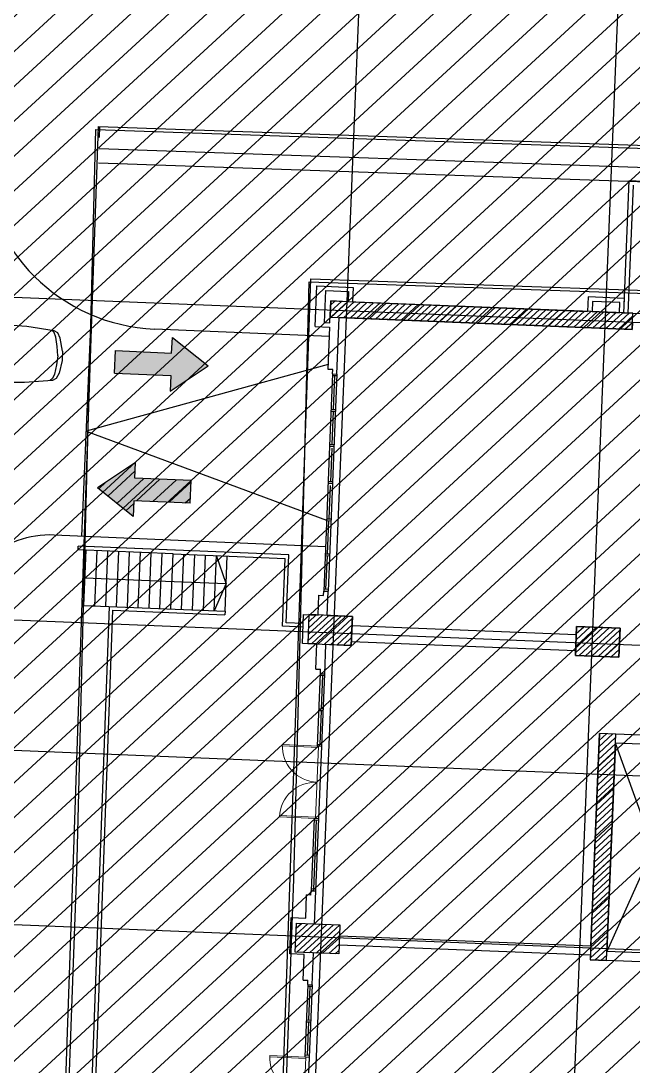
# Model space of a CAD drawing. Extents: x -678889171 to 586587, y -792238163 to 335485.
# Drawn here: x -678839670 to -678822760, y -792124699 to -792095847 of the extents above; entities that cross this region are included whole.
import ezdxf
from ezdxf.enums import TextEntityAlignment as Align

# ---------------------------------------------------------------- set-up
doc = ezdxf.new("R2010")
doc.units = 0
doc.header["$MEASUREMENT"] = 0
for name, color, linetype in [('A-FLOR-PATT', 252, 'Continuous'), ('A-SITE-PATT', 252, 'Continuous'), ('A-WALL', 252, 'Continuous')]:
    doc.layers.add(name, color=color, linetype=linetype)
for name, color, linetype, lineweight in [('BASEMENT3 LAYOUT$0$HATCH6', 252, 'Continuous', 15), ('Ground floor Towers$0$04-Ground Floor$0$A-DOOR-FULL', 252, 'Continuous', 20), ('Ground floor Towers$0$04-Ground Floor$0$A-GLAZ', 252, 'Continuous', 20)]:
    doc.layers.add(name, color=color, linetype=linetype, lineweight=lineweight)
doc.styles.add('Ground floor Towers$0$$Bas01-Rname$0$EN-SC', font='swissc.ttf')
doc.styles.add('Ground floor Towers$0$$Bas01-Rname$0$EN-SCL', font='swisscl.ttf')
doc.styles.add('Ground floor Towers$0$04-Ground Floor$0$V2-lower ground$0$LEVEL  FOR LICENSE LOWER GR$0$$LG- LEVEL$0$AR-SR', font='sarb.shx')

# ---------------------------------------------------------------- blocks, each defined once
blk = doc.blocks.new('A$C61C61320')
at = {"layer": 'BASEMENT3 LAYOUT$0$HATCH6'}
h = blk.add_hatch(dxfattribs=at)
h.set_pattern_fill('JIS_WOOD', color=256, scale=1000, style=0)
h.set_pattern_definition([(45, (-845711.5632553247, -470537.5133829243), (-499.9999991609842, 499.9999991609843), [])])
h.paths.add_polyline_path([(-57054.4839232408, -202715.6827627594), (-61988.72938809986, -237934.2497828866), (-80426.45722685638, -233625.2072105513), (-117920.8563015934, -232159.4412755717), (-127624.8318891085, -221284.5855308848), (-127624.8318891085, -154987.425217584), (-104462.5924733605, -154589.848100547), (-93882.62928564264, -154028.8445178776), (-93529.7361727003, -176713.0896850609), (-93352.28011348587, -178273.3977080029), (-93352.28011348587, -194674.8746110406), (-91405.28890382661, -196764.3988851835), (-82930.71560722869, -197602.72102616), (-65142.08317814791, -199622.3395659931), (-55832.26724016038, -200866.3395951205)])
blk = doc.blocks.new('Ground floor Towers$0$04-Ground Floor$0$a-r-00l-facd$0$WATG_DOORDOUBLE_M3')
at = {"layer": 'Ground floor Towers$0$04-Ground Floor$0$A-DOOR-FULL'}
for p, q in [((2199.999999287247, 1.468276605010033e-05), (2200.000000712753, -99.99998531723395)), ((-7.127528078854084e-07, -8.368981070816517e-06), (7.127528078854084e-07, -100.0000083689811))]:
    blk.add_line(p, q, dxfattribs=at)
for points in [[(7.127528078854084e-07, -100.0000083689811), (40.00000071275281, -100.0000077987788), (40.00001545171835, -1199.058316136943), (1.545171835459769e-05, -1199.058316707145)], [(2200.000000712753, -99.99997886421625), (2160.000000712753, -99.99997943441849), (2160.000015465135, -1199.999985887436), (2200.000015465135, -1199.999985317234)]]:
    blk.add_lwpolyline(points, close=True, dxfattribs=at)
for centre, start, end in [((7.127528078854084e-07, -100.0000167199178), 270.0000008170881, 8.137530065835503e-07), ((2200.000000712753, -99.99998535879422), 180.000000813753, 270.0000008170881)]:
    blk.add_arc(centre, 1100, start, end, dxfattribs=at)
at = {"layer": 'Ground floor Towers$0$04-Ground Floor$0$A-GLAZ'}
for p, q in [((-7.127528078854084e-07, -1.482199877500534e-05), (2199.999999287247, 8.229748345911503e-06)), ((7.127528078854084e-07, -100.0000083689811), (2200.000000712753, -99.99998531723395))]:
    blk.add_line(p, q, dxfattribs=at)
blk = doc.blocks.new('GR')
at = {"layer": 'A-FLOR-PATT'}
h = blk.add_hatch(color=256, dxfattribs=at)
h.dxf.hatch_style = 1
h.paths.add_polyline_path([(-34664.73659700155, 78193.27090303972), (-34665.70338311791, 77758.71984653547), (-36220.3204305768, 77762.17854766175), (-36221.70508018136, 77139.80618196353), (-34667.08803278208, 77136.34748091176), (-34668.05481886864, 76701.79642445222), (-33644.88558769226, 77445.2610151954)])
h = blk.add_hatch(color=256, dxfattribs=at)
h.dxf.hatch_style = 1
h.paths.add_polyline_path([(-35540.13426700234, 74699.34734760597), (-35541.10105311871, 74264.79629110917), (-33986.48400568962, 74261.33759022132), (-33987.86865532398, 73638.96522454545), (-35542.48570272326, 73642.42392549291), (-35543.45248886943, 73207.87286903337), (-36563.30349820852, 73955.88275674358)])
for p, q in [((-29880, 10465.91910437518), (-29880, 94955)), ((-22730, 33490), (-22730, 94955)), ((-37007.68432630599, 83836.5729148268), (5411.207674454898, 84113.37185683055)), ((-36937.35752912449, 83922.59322838203), (5518.166476646962, 84174.95330901134)), ((-36932.7027472707, 78797.9895830336), (-37007.68432630599, 83836.5729148268)), ((-36905.87491185007, 78883.70260177742), (-36937.35752912449, 83922.59322838203)), ((-36899.09612623288, 83622.81547695372), (-36900.87932575948, 83922.81017722187)), ((-36897.31296228312, 83322.82065839929), (6121.722277038934, 83578.53030896597)), ((-36894.93536239647, 82922.82772468824), (6524.092810636328, 83180.91497514155)), ((-22231.49025391883, 79358.80220648166), (-22231.49025391883, 83028.15076894112)), ((-22231.49025391883, 83028.15076894112), (-13481.95477583679, 83028.15076894112)), ((-22111.49025391883, 79358.80220648166), (-22111.49025391883, 82908.15076894112)), ((-30948.08122967152, 79876.02890377189), (9437.223438388435, 80139.55793711904)), ((-30912.47202798455, 79958.33511458867), (9546.729276875696, 80198.828844029)), ((-30559.61122419583, 23481.86807854374), (-30912.47202798455, 79958.33511458867)), ((-30812.61245853201, 70772.85047576466), (-30948.08122967152, 79876.02890377189)), ((-30731.82198454013, 78648.83852458966), (-30731.82198454013, 79773.75295876697)), ((-30731.82198454013, 79773.75295876697), (-29731.82198454011, 79773.75295876697)), ((-30481.82198454013, 78768.83852458966), (-30481.82198454013, 79653.75295876697)), ((-30481.82198454013, 79653.75295876697), (-29851.82234961816, 79653.75295876697, -4.374545020993502e-09)), ((-29851.82234961816, 79653.75295876697, 3.207988591467855e-08), (-29851.82320092716, 79373.92996289102, 1.068854065329374e-07)), ((-29731.82198454011, 79773.75295876697), (-29731.82320092772, 79373.92959781352, 1.068854065329378e-07)), ((-23231.49016289404, 79773.75295876697), (-23231.49056878416, 79373.92648858212)), ((-22231.5197421926, 79773.75295876697), (-23231.49016289404, 79773.75295876697)), ((-23111.49028471386, 79653.75295876697), (-23111.49056878401, 79373.92656784941)), ((-22351.51086486541, 79653.75295876697), (-23111.49028471386, 79653.75295876697)), ((-22351.49016256566, 79373.9182714876), (-22351.51086486541, 79653.75295876697)), ((-22231.49016289404, 79373.92714914314), (-22231.5197421926, 79773.75295876697)), ((-21982.37557138206, 79372.88241857395), (-30332.70782906696, 79372.96798439662)), ((-30332.70782906696, 79372.96798439662), (-30332.70782906696, 78922.96798439662)), ((-30332.70761057836, 79080.41371608511), (-30040.20726837465, 79372.92370274212)), ((-30332.70736525964, 79257.19357111308), (-30216.98014374785, 79372.92460843507)), ((-30331.82198454013, 78768.83852458966), (-30331.82198454013, 79373.83632788436)), ((-29851.82320121203, 79373.83632788436), (-30331.82198454013, 79373.83632788436)), ((-30313.37444324043, 78922.96791118375), (-29863.43439300146, 79372.92279704913)), ((-30136.60133159728, 78922.96724176861), (-29686.66151762829, 79372.92189135624)), ((-29959.82821995413, 78922.96657235341), (-29509.88864225507, 79372.92098566331)), ((-29783.05510831095, 78922.96590293827), (-29333.11576688188, 79372.92007997038)), ((-29731.82320095024, 79373.92219471745, -5.773303827255091e-05), (-23231.49056878416, 79373.92648858212, -9.221736053556543e-06)), ((-29606.28199666776, 78922.96523352314), (-29156.34289150868, 79372.91917427749)), ((-29429.50888502461, 78922.964564108), (-28979.57001613552, 79372.91826858459)), ((-29252.7357733814, 78922.96389469283), (-28802.79714076227, 79372.91736289166)), ((-29075.96266173827, 78922.9632252776), (-28626.02426538907, 79372.9164571987)), ((-28899.18955009512, 78922.96255586247), (-28449.25139001585, 79372.91555150587)), ((-28722.41643845197, 78922.96188644727), (-28272.47851464266, 79372.91464581291)), ((-28545.64332680881, 78922.9612170321), (-28095.70563926949, 79372.91374011996)), ((-28368.8702151656, 78922.960547617), (-27918.9327638963, 79372.91283442706)), ((-28192.09710352245, 78922.95987820186), (-27742.15988852314, 79372.91192873416)), ((-28015.32399187924, 78922.95920878672), (-27565.38701314988, 79372.91102304123)), ((-27838.55088023611, 78922.95853937147), (-27388.61413777669, 79372.91011734825)), ((-27661.77776859293, 78922.95786995639), (-27211.8412624035, 79372.90921165541)), ((-27485.00465694978, 78922.95720054125), (-27035.0683870303, 79372.90830596248)), ((-27308.23154530663, 78922.95653112605), (-26858.29551165714, 79372.90740026953)), ((-27131.45843366344, 78922.95586171086), (-26681.52263628386, 79372.90649457666)), ((-26954.68532202035, 78922.95519229569), (-26504.74976091069, 79372.90558888376)), ((-26777.91221037714, 78922.95452288052), (-26327.9768855375, 79372.90468319078)), ((-26601.13909873395, 78922.95385346535), (-26151.20401016431, 79372.90377749782)), ((-26424.36598709077, 78922.95318405025), (-25974.43113479114, 79372.90287180492)), ((-26247.59287544765, 78922.95251463508), (-25797.65825941795, 79372.90196611203)), ((-26070.81976380447, 78922.95184521991), (-25620.88538404473, 79372.90106041913)), ((-25894.04665216128, 78922.95117580472), (-25444.11250867153, 79372.90015472617)), ((-25717.27354051816, 78922.9505063896), (-25267.33963329837, 79372.89924903327)), ((-25540.50042887498, 78922.94983697441), (-25090.56675792512, 79372.89834334035)), ((-25363.72731723179, 78922.94916755921), (-24913.79388255189, 79372.89743764742)), ((-25186.95420558861, 78922.9484981441), (-24737.02100717873, 79372.89653195452)), ((-25010.18109394546, 78922.94782872897), (-24560.24813180554, 79372.89562626163)), ((-24833.40798230228, 78922.94715931383), (-24383.47525643237, 79372.89472056864)), ((-24656.63487065912, 78922.9464898986), (-24206.70238105918, 79372.89381487569)), ((-24479.861759016, 78922.94582048347), (-24029.92950568598, 79372.89290918282)), ((-24303.08864737282, 78922.94515106833), (-23853.15663031273, 79372.89200348995)), ((-24126.31553572966, 78922.94448165313), (-23676.38375493954, 79372.891097797)), ((-23949.54242408651, 78922.94381223794), (-23499.61087956637, 79372.89019210404)), ((-23772.76931244333, 78922.9431428228), (-23322.83800419315, 79372.88928641117)), ((-23595.99620080015, 78922.94247340766), (-23146.06512881996, 79372.88838071824)), ((-23419.22308915699, 78922.94180399246), (-22969.29225344677, 79372.88747502529)), ((-23242.44997751381, 78922.94113457736), (-22792.51937807354, 79372.88656933242)), ((-23111.49056878401, 79373.92656784941, -8.326188610725706e-06), (-22351.49016321656, 79373.92706987586, -2.654385112762973e-06)), ((-23065.67686587063, 78922.94046516222), (-22615.74650270035, 79372.88566363952)), ((-22888.90375422745, 78922.93979574705), (-22438.97362732716, 79372.88475794657)), ((-22712.13064258432, 78922.93912633185), (-22262.20075195396, 79372.88385225364)), ((-22535.35753094114, 78922.93845691672), (-22085.42787658077, 79372.88294656074)), ((-22231.49134114714, 79373.92714914237, -1.758846460705784e-06), (-13878.88612819222, 79373.93266654562, 6.057577220119822e-05)), ((-21982.37557138194, 78922.93636285106), (-21982.37557138206, 79372.88241857395)), ((-53845, 79125), (16455, 79125)), ((-22358.58441929804, 78922.93778750149), (-21982.37587486507, 79299.15873645237)), ((-22181.81130765483, 78922.93711808632), (-21982.37660258007, 79122.3783990122)), ((-21981.49025391942, 79123.75295876697), (-21981.49025391933, 78923.80690304408)), ((-21981.49008877922, 79123.9273142833, 1.068854923888714e-07), (-15346.1526115592, 79123.93169732692, 4.96257147426972e-05)), ((-36811.94819348573, 70683.57147875335), (-36932.7027472707, 78797.9895830336)), ((-36855.17364506859, 70768.80746090368), (-36905.87491185007, 78883.70260177742)), ((-30481.82198454013, 78768.83852458966), (-30331.82198454013, 78768.83852458966)), ((-30332.70782906696, 78922.96798439662), (-21982.37557138194, 78922.93636285106)), ((-30081.82519538777, 77363.0091429383, -0.000105694875967226), (-30081.82120818679, 78923.83757786953)), ((-21981.49025391933, 78923.80690304408), (-30081.8212081879, 78923.83714656191)), ((-22005.03819601168, 78922.93644867119), (-21982.3773302951, 78945.59806157206)), ((-30731.82198454013, 78648.83852458966), (-30334.82939991576, 78648.83852458966)), ((-30331.82519538777, 77482.98685586489, -0.0001050298395327007), (-30331.82519538777, 78648.83852458966, -9.85675240072455e-05)), ((-38696.24826492874, 78329.30235618065), (-40385.5478776969, 78372.96318875805)), ((-37933.87934859232, 78243.6236225064), (-38696.24826492874, 78329.30235618065)), ((-37933.66465043512, 78192.8240762023), (-37990.73143237487, 78249.41051650223)), ((-37832.06555782695, 78193.25347251669), (-37933.87934859232, 78243.6236225064)), ((-37882.32835873804, 78066.03990859928), (-37933.66465043512, 78192.8240762023)), ((-37755.22214389923, 78041.17688084023), (-37832.06555782695, 78193.25347251669)), ((-36943.59987097007, 72606.54244776955), (-36930.69610376887, 78406.52809368214, 2.428784328690874e-07)), ((-30331.82519538776, 78391.84697217774, 2.671962965914801e-09), (-35167.65851121718, 78402.60570006786, 2.671962965914801e-09)), ((-34665.7033829689, 77758.71984643489, 2.430751919746399e-07), (-34664.73659688234, 78193.27090292424, 2.430751919746399e-07)), ((-34665.70338311791, 77758.7198465392, 2.42842361330986e-07), (-34664.73659700155, 78193.270903036, 2.42842361330986e-07)), ((-34664.73659688234, 78193.27090292424, 2.430751919746399e-07), (-33644.88558754325, 77445.26101513952, 2.430751919746399e-07)), ((-34664.73659700155, 78193.270903036, 2.42842361330986e-07), (-33644.88558769226, 77445.26101519167, 2.42842361330986e-07)), ((-37830.45532164799, 77812.25687523602), (-37882.32835873804, 78066.03990859928)), ((-37677.51993734274, 77685.90210394739), (-37755.22214389923, 78041.17688084023)), ((-37803.98205770997, 77558.36649279419), (-37830.45532164799, 77812.25687523602)), ((-37677.51993734274, 77685.90210394739), (-37676.44644655677, 77431.90437242694)), ((-30331.82519538776, 77618.70739896469, 2.428784328690873e-07), (-36937.1479874989, 75506.53521251633, 2.428784328690873e-07)), ((-36221.70508003235, 77139.80618178844, 2.430751919746399e-07), (-36220.32043042779, 77762.17854748666, 2.430751919746399e-07)), ((-36221.70508018136, 77139.80618196726, 2.42842361330986e-07), (-36220.3204305768, 77762.17854765803, 2.42842361330986e-07)), ((-36220.32043042779, 77762.17854748666, 2.430751919746399e-07), (-34665.7033829689, 77758.71984643489, 2.430751919746399e-07)), ((-36220.3204305768, 77762.17854765803, 2.42842361330986e-07), (-34665.70338311791, 77758.7198465392, 2.42842361330986e-07)), ((-37803.98205770997, 77558.36649279419), (-37828.30834007606, 77304.26141219513)), ((-37676.44644655677, 77431.90437242694), (-37751.14287891254, 77075.98550106253)), ((-34668.05481871963, 76701.79642435163, 2.430751919746399e-07), (-33644.88558754325, 77445.26101513952, 2.430751919746399e-07)), ((-34668.05481886864, 76701.79642445594, 2.42842361330986e-07), (-33644.88558769226, 77445.26101519167, 2.42842361330986e-07)), ((-30201.82519538778, 77483.00934124575, -1.450934125307042e-06), (-30331.82519538777, 77482.98736374869, -0.0001050298367175009)), ((-30201.82519538778, 77363.0091429383, -0.0001048097819383504), (-30201.82519538778, 77483.00934124575, -0.0001042272223854984)), ((-30201.82519538812, 77363.00914293731), (-30201.82386683884, 75363.82532962144)), ((-30201.82519538778, 77363.0091429383), (-30081.82519538777, 77363.0091429383)), ((-30081.82519538816, 77363.00922268277), (-30081.82120811316, 71363.0092226842)), ((-37878.03439559417, 77050.0489825175), (-37928.29719650528, 76922.83541860008)), ((-37828.30834007606, 77304.26141219513), (-37878.03439559417, 77050.0489825175)), ((-37751.14287891254, 77075.98550106253), (-37826.69810389711, 76923.26481491447)), ((-36221.70508003235, 77139.80618178844, 2.430751919746399e-07), (-34667.08803260326, 77136.34748081863, 2.430751919746399e-07)), ((-36221.70508018136, 77139.80618196726, 2.42842361330986e-07), (-34667.08803278208, 77136.34748090804, 2.42842361330986e-07)), ((-34667.08803260326, 77136.34748081863, 2.430751919746399e-07), (-34668.05481871963, 76701.79642435163, 2.430751919746399e-07)), ((-34667.08803278208, 77136.34748090804, 2.42842361330986e-07), (-34668.05481886864, 76701.79642445594, 2.42842361330986e-07)), ((-30081.82516216088, 77313.0092226828), (-30201.82516216072, 77313.00914293731)), ((-30141.8251621608, 77313.00918281006), (-30141.82454745593, 76388.00918281026)), ((-38689.69997113433, 76779.91619390593), (-40378.5701875881, 76721.97793387515)), ((-37928.08249834808, 76872.035872296), (-38689.69997113433, 76779.91619390593)), ((-37928.29719650528, 76922.83541860008), (-37984.8836368052, 76865.7686366603)), ((-37826.69810389711, 76923.26481491447), (-37928.08249834808, 76872.035872296)), ((-30201.82454745592, 76388.00914293752), (-30081.82454745596, 76388.009222683)), ((-30201.82451422864, 76338.00914293755), (-30081.82451422868, 76338.00922268303)), ((-30141.82451422864, 76338.00918281029), (-30141.82389979575, 75413.41847088447)), ((-36937.1479874989, 75506.53521251633, 2.428784328690873e-07), (-30201.78776931638, 73319.70004374991, 2.428784328690873e-07)), ((-30081.8238995246, 75413.0104558497), (-30201.82390006691, 75413.00871604419, -9.557885056513116e-05)), ((-30081.82317460564, 75363.01045585495), (-30201.82317514795, 75363.00871604944, -9.557885056513116e-05)), ((-30201.75285026845, 75363.00871604419, -9.557885056513116e-05), (-30201.82120811312, 71363.00914293872)), ((-30141.76799199241, 75312.59959616479, -9.55788799728179e-05), (-30141.76737755953, 74388.00888423897, -9.557885056513116e-05)), ((-35540.13426712155, 74699.34734776616), (-36563.30349829793, 73955.88275696337)), ((-35540.13426700234, 74699.34734760597), (-36563.30349820852, 73955.88275674358)), ((-36268.48753909954, 73739.6499439976), (-35540.65010754754, 74467.48737554961)), ((-35541.10105323792, 74264.79629128426), (-35540.13426712155, 74699.34734776616)), ((-35541.10105311871, 74264.79629110917), (-35540.13426700234, 74699.34734760597)), ((-36009.45914823293, 73549.66552881076), (-35294.87618509419, 74264.24849194949)), ((-33986.48400574923, 74261.3375903219), (-35541.10105323792, 74264.79629128426)), ((-33986.48400568962, 74261.33759022132), (-35541.10105311871, 74264.79629110917)), ((-35467.85398545095, 73642.25788553926), (-34846.86012199709, 74263.25174899313)), ((-35019.8379223689, 73641.26114256788), (-34398.84405889999, 74262.25500603678)), ((-34571.82185928683, 73640.26439959649), (-33986.56368675164, 74225.52257213167)), ((-33987.86865544319, 73638.96522462368), (-33986.48400574923, 74261.3375903219)), ((-33987.86865532398, 73638.96522454545), (-33986.48400568962, 74261.33759022132)), ((-30081.8238995246, 74388.00888423897, -9.557885056513116e-05), (-30201.82390006691, 74388.00714443346, -0.0001911577631579586)), ((-30081.82317460564, 74338.00888424422, -9.557885056513116e-05), (-30201.82317514795, 74338.00714443871, -0.0001911577631579586)), ((-30141.74120948138, 74287.59827008424, -9.55788799728179e-05), (-30141.74059504849, 73363.00755815842, -9.557885056513116e-05)), ((-35543.45248898864, 73207.872869201), (-36563.30349829793, 73955.88275696337)), ((-35543.45248886943, 73207.87286903337), (-36563.30349820852, 73955.88275674358)), ((-36527.51592996615, 73929.63435918445), (-36336.37379247855, 74120.77649667204)), ((-35542.48570287228, 73642.42392566055), (-35543.45248898864, 73207.872869201)), ((-35542.48570272326, 73642.42392549291), (-35543.45248886943, 73207.87286903337)), ((-33987.86865544319, 73638.96522462368), (-35542.48570287228, 73642.42392566055)), ((-33987.86865532398, 73638.96522454545), (-35542.48570272326, 73642.42392549291)), ((-34123.80579620477, 73639.26765662507), (-33987.56487474374, 73775.50857808611)), ((-35750.4307573663, 73359.68111362393), (-35542.65248344636, 73567.45938754386)), ((-30201.74059504849, 73363.00755815842, -9.557885056513116e-05), (-30081.82253717415, 73362.96304764066)), ((-30201.74059504849, 73313.00755815842, -9.557885056513116e-05), (-30081.76634085155, 73313.00755815842)), ((-30141.99634906738, 72388.00918269527), (-30142.16247661916, 73313.00755815842)), ((-30201.80021312344, 72591.54333939028, 2.442525556406656e-08), (-37705.69159320827, 72608.237944064, 2.442525556406656e-08)), ((-37028.45264993264, 72224.7925211611), (-37027.91413953138, 72325)), ((-34402.91755729803, 72224.56179344738, -6.203446807154407e-06), (-37028.45264993264, 72224.7925211611)), ((-34361.30510834861, 72325), (-37028.44844368135, 72325)), ((-31202.91755729803, 72325), (-37027.91413953138, 72325)), ((-36802.91755729803, 70700), (-36802.91755729803, 72224.56179344738, -6.203446807156467e-06)), ((-36502.91755729803, 70700), (-36502.91755729803, 72224.56179344738, -6.203446807156467e-06)), ((-36202.91755729803, 70700), (-36202.91755729803, 72224.56179344738, -6.203446807156467e-06)), ((-35902.91755729803, 70700), (-35902.91755729803, 72224.56179344738, -6.203446807156467e-06)), ((-35602.91755729803, 70700), (-35602.91755729803, 72224.56179344738, -6.203446807156467e-06)), ((-35302.91755729803, 70700), (-35302.91755729803, 72224.56179344738, -6.203446807156467e-06)), ((-35002.91755729803, 70700), (-35002.91755729803, 72224.56179344738, -6.203446807156467e-06)), ((-34702.91755729803, 70700), (-34702.91755729803, 72224.56179344738, -6.203446807156467e-06)), ((-34402.91755729803, 72224.56179344738, -6.203446807154407e-06), (-31302.91755729803, 72224.56179344738, 7.925600606155267e-06)), ((-34402.91755729803, 70700), (-34402.91755729803, 72224.56179344738, -6.203446807156467e-06)), ((-34102.91755729803, 70700), (-34102.91755729803, 72224.56179344738, -6.203446807156467e-06)), ((-33802.91755729803, 70700), (-33802.91755729803, 72224.56179344738, -6.203446807156467e-06)), ((-33502.91755729803, 70700), (-33502.91755729803, 72224.56179344738, -6.203446807156467e-06)), ((-33202.91755729803, 70700), (-33202.91755729803, 72224.56179344738, -6.203446807156467e-06)), ((-32902.91755729803, 71462.28089672369, -3.101723403578234e-06), (-33198.32871169058, 72224.56179344741, 1.122048332969673e-05)), ((-32902.91755729803, 70700), (-32902.91755729803, 72224.56179344738, -6.203446807156467e-06)), ((-31302.91755729803, 70347.88298040967, -0.0001720422549533682), (-31302.91755729803, 72224.5617934474, -6.203446807136193e-06)), ((-31202.91755729804, 70448.106985856, 9.616030242111384e-07), (-31202.91755729804, 72325, -6.20344680715354e-06)), ((-30081.82188927262, 72388.00922268396), (-30201.82188927259, 72388.00914293848)), ((-30081.82185604535, 72338.00922268396), (-30201.82185604531, 72338.00914293848)), ((-30141.82124134043, 71413.00918281148), (-30141.98736918395, 72338.00918270121)), ((-36803.00037156434, 71463.49496041227, -3.101723403578234e-06), (-34579.73940093104, 71462.80287756604, -3.101723403578234e-06)), ((-34579.73940093104, 71462.80287756604, -3.101723403578234e-06), (-32902.91755729803, 71462.28089672369, -3.101723403578234e-06)), ((-32902.91755729803, 71462.28089672369, -3.101723403578234e-06), (-33202.91755729803, 70700)), ((-30081.82124134044, 71413.00922268421), (-30201.8212413404, 71413.00914293871)), ((-30201.82120811432, 71363.00925503777), (-30081.82120811432, 71363.02954195815)), ((-30201.82120811432, 71243.00925332296), (-30201.82120811432, 71363.00925503777)), ((-30081.82120811432, 70697.91320622887), (-30081.82120811432, 71363.02954195815)), ((-30331.82120811432, 71242.98727582587), (-30201.82120811432, 71243.00925332296)), ((-30331.82120811432, 70697.91320622887), (-30331.82120811432, 71242.98727582587)), ((-36809.23957705856, 63416.91728226762), (-36855.17364506859, 70768.80746090368)), ((-36802.91755729803, 70700), (-32902.91755729803, 70699.99999999999)), ((-35986.71969953458, 43284.39855238715, 6.873978249674964e-06), (-36098.00345617422, 70700, -0.0001623600994822248)), ((-32902.91755729803, 70699.99999999997), (-32902.91755729803, 70599.99999999997)), ((-30702.71437130071, 63387.96104321991), (-30812.61245853201, 70772.85047576466)), ((-30731.82198454011, 69897.91320622608), (-30731.82198454011, 70697.91320622887)), ((-30731.82198454011, 70697.91320622887), (-30331.82120811432, 70697.91320622887)), ((-30582.37554107665, 70678.86615861289), (-30563.32912146766, 70697.91320622899)), ((-30582.37554107659, 70502.08654891176), (-30386.55534043146, 70697.91320622893)), ((-30582.37554107659, 70325.30693921057), (-30209.7815593952, 70697.91320622893)), ((-30582.37554107659, 70148.52732950944), (-30033.00777835888, 70697.91320622899)), ((-30582.37554107659, 69971.74771980825), (-29856.23399732268, 70697.91320622899)), ((-29382.37554107961, 70697.91320622887), (-30582.37554107659, 70697.91320622887)), ((-30582.37554107659, 70697.91320622887), (-30582.37554107659, 69897.91320622608)), ((-30479.43383919785, 69897.91320622613), (-29679.46021628642, 70697.91320622899)), ((-30302.66005816159, 69897.91320622608), (-29502.6864352501, 70697.91320622899)), ((-30081.82120811432, 70697.91320622887), (-29382.37554107961, 70697.91320622887)), ((-29382.37554107961, 69897.91320622608), (-29382.37554107961, 70697.91320622887)), ((-29382.37554107961, 70697.91320622887), (-29382.37554107961, 69897.91320622608)), ((-36702.54761552752, 63332.11348315177), (-36811.94819348573, 70683.57147875335)), ((-35889.88232311921, 43381.65865739912, 6.538569898191515e-08), (-36000.33647915283, 70599.99999999999, -0.0001621079189358096)), ((-36000.33647915283, 70599.99999999999, -0.0001621079189358096), (-32902.91755729803, 70599.99999999997)), ((-30731.82198454013, 70448.1312911453, -0.0001720422549533699), (-31202.91755729852, 70448.106985856, -0.001311251102233924)), ((-30125.88627712539, 69897.91320622613), (-29382.37554107961, 70641.44845764345)), ((-29949.11249608902, 69897.91320622613), (-29382.37554107961, 70464.66884794226)), ((-29382.37554107961, 70448.77831746239), (-23183.15758526698, 70448.77831746239)), ((-23183.15758526698, 70653.58447732829), (-23163.40960079577, 70673.33311293897)), ((-23183.15758526698, 70476.80486762716), (-22986.63581975951, 70673.33311293897)), ((-23183.15758526692, 70300.02525792597), (-22809.86203872325, 70673.33311293897)), ((-23183.15758526692, 70123.24564822484), (-22633.08825768693, 70673.33311293897)), ((-23183.15758526698, 69946.46603852371), (-22456.31447665073, 70673.33311293903)), ((-21983.15758526698, 70673.33311293891), (-23183.15758526698, 70673.33311293891)), ((-23183.15758526698, 70673.33311293891), (-23183.15758526698, 69873.33311293891)), ((-23183.15758526698, 70673.33311293891), (-21983.15758526698, 70673.33311293891)), ((-23183.15758526698, 69873.33311293891), (-23183.15758526698, 70673.33311293891)), ((-23079.51431852306, 69873.33311293903), (-22279.54069561447, 70673.33311293897)), ((-22902.7405374868, 69873.33311293903), (-22102.76691457815, 70673.33311293903)), ((-22725.96675645054, 69873.33311293897), (-21983.15758526704, 70616.16677636182)), ((-22549.19297541422, 69873.33311293909), (-21983.15758526698, 70439.38716666069)), ((-21983.15758526698, 69873.33311293891), (-21983.15758526698, 70673.33311293891)), ((-21983.15758526698, 70673.33311293891), (-21983.15758526698, 69873.33311293891)), ((-47245.00000000003, 70225.00000000001), (16455, 70225)), ((-30731.82198454011, 70347.88298040965, -0.0001720422549533612), (-31302.91755729803, 70347.88298040967, -0.0001720422549533682)), ((-29772.33871505287, 69897.91320622613), (-29382.37554107961, 70287.88923824119)), ((-29595.56493401661, 69897.91320622613), (-29382.37554107961, 70111.10962854)), ((-22372.41919437802, 69873.33311293903), (-21983.15758526704, 70262.6075569595)), ((-30331.82518683667, 69897.91320622608), (-30731.82198454011, 69897.91320622608)), ((-30582.37554107659, 69897.91320622608), (-29382.37554107961, 69897.91320622608)), ((-30331.82518738479, 69204.54401505455), (-30331.82518683666, 69897.91320622606)), ((-30081.82518751146, 69084.54401505455), (-30081.82518665286, 69897.91320622608)), ((-29382.37554107961, 69897.91320622608), (-30081.82518665286, 69897.91320696443)), ((-29418.79115298035, 69897.91320622608), (-29382.37554107961, 69934.33001883881)), ((-23183.15758526698, 69998.75295872019), (-29382.37554107961, 69998.7529590951)), ((-23183.15758526698, 69873.33311293891), (-21983.15758526698, 69873.33311293891)), ((-21983.15758526698, 69873.33311293891), (-23183.15758526698, 69873.33311293891)), ((-22195.64541334176, 69873.33311293903), (-21983.15758526709, 70085.82794725831)), ((-22018.87163230544, 69873.33311293909), (-21983.15758526709, 69909.04833755712)), ((-30331.82518738479, 69204.54401505455), (-30201.82518738479, 69204.54401505455)), ((-30201.83645814352, 67083.77408047408), (-30201.86413982867, 69084.54401505455)), ((-30201.86413982867, 69084.54401505455), (-30081.82518751146, 69084.54401505455)), ((-30081.86344806433, 69034.5456753213), (-30201.86344805284, 69034.54401505932)), ((-30201.82518751146, 69084.54401518122), (-30201.82518738479, 69204.54401505455)), ((-30141.86344805859, 69034.5448451903), (-30142.01616334458, 68109.54484298892)), ((-30081.78112674207, 63084.54567589079), (-30081.86413984016, 69084.54567531653)), ((-30081.85065021172, 68109.54567540986), (-30201.85065020023, 68109.54401514787)), ((-30081.84995843589, 68059.54567541464), (-30201.84995842441, 68059.54401515266)), ((-30142.0244182249, 68059.5448428699), (-30142.17719344729, 67134.18180453213)), ((-22432.37557138191, 67731.08721577527), (-22415.2239402546, 67748.23941243393)), ((-22432.37557138194, 67554.30760607417), (-22238.4501592184, 67748.23941243393)), ((-22432.37557138197, 67377.52799637284), (-22061.67637818205, 67748.23941243388)), ((-21982.37587190274, 67748.23941243382, -0.0001720422549453815), (-22432.37557138194, 67748.23941243382, -0.0001720422549453815)), ((-22432.37557138194, 67748.23941243382, -0.0001720422549453815), (-22432.37557138194, 61492.2777869053, -0.0001720422549453815)), ((-22432.375571382, 67200.74838667174), (-21982.37587190283, 67650.7629237441)), ((-22431.49025391944, 61878.88059069353), (-22431.49025391944, 67749.10995262602)), ((-19381.52076313212, 67749.10995262698, -0.0001720402301561553), (-22431.49025391946, 67749.10995262602, 2.977420589757556e-05)), ((-21982.37587190274, 61492.2777869053, -0.0001720422549453815), (-21982.37587190274, 67748.23941243382, -0.0001720422549453815)), ((-22432.37557138191, 67023.9687769706), (-21982.37587190277, 67473.983314043)), ((-22432.37557138197, 66847.18916726939), (-21982.3758719028, 67297.20370434175)), ((-19631.48921358316, 67499.10995262688, -0.0001554999854057079), (-21981.52036387718, 67499.10995262626)), ((-21981.52036387718, 67499.10995262626), (-21981.48931374715, 61743.14773175641)), ((-19631.48921358432, 61743.14773175647, 9.52925052672977e-06), (-21981.49055443972, 67499.10995262626, -1.972470484743003e-09)), ((-19682.24588131986, 67509.37344517128), (-21981.48931374715, 61743.14773175641)), ((-30202.17718779589, 67133.77291949364), (-30082.17719909868, 67134.59068957058)), ((-22432.375571382, 66670.40955756826), (-21982.37587190283, 67120.42409464065)), ((-22432.37557138191, 66493.62994786716), (-21982.37587190277, 66943.64448493952)), ((-22432.37557138197, 66316.85033816603), (-21982.3758719028, 66766.86487523842)), ((-50315, 66625), (42755, 66625)), ((-22432.37557138188, 66140.07072846481), (-21982.37587190271, 66590.08526553717)), ((-22432.37557138191, 65963.29111876368), (-21982.37587190277, 66413.30565583607)), ((-22432.37557138197, 65786.51150906258), (-21982.3758719028, 66236.52604613494)), ((-22432.37557138197, 65609.73189936139), (-21982.37587190271, 66059.74643643384)), ((-22432.375571382, 65432.95228966014), (-21982.37587190283, 65882.9668267325)), ((-22432.37557138191, 65256.17267995904), (-21982.37587190277, 65706.1872170314)), ((-22432.37557138197, 65079.39307025791), (-21982.37587190271, 65529.40760733036)), ((-22432.375571382, 64902.61346055669), (-21982.37587190277, 65352.62799762914)), ((-30201.78112673057, 63084.54401562879), (-30201.8087864709, 65083.72782875379)), ((-30081.80810598189, 65034.54444253771), (-30201.80809467909, 65033.72667246075)), ((-30141.79530814056, 64109.54484566168), (-30141.80810033048, 65034.13555749924)), ((-22432.37557138182, 64725.83385085565), (-21982.37587190277, 65175.84838792792)), ((-22432.37557138197, 64549.05424115446), (-21982.3758719028, 64999.06877822682)), ((-22432.375571382, 64372.27463145333), (-21982.37587190283, 64822.28916852569)), ((-22432.37557138191, 64195.49502175211), (-21982.37587190277, 64645.50955882447)), ((-22432.37557138197, 64018.71541205098), (-21982.3758719028, 64468.72994912334)), ((-30201.79530813483, 64109.5440155307), (-30081.79530814633, 64109.54567579267)), ((-30201.794616359, 64059.5440155355), (-30081.7946163705, 64059.54567579748)), ((-30141.78181851209, 63134.544845755), (-30141.79461636474, 64059.5448456665)), ((-22432.37557138197, 63841.93580234979), (-21982.37587190271, 64291.95033942224)), ((-22432.37557138191, 63665.15619264863), (-21982.37587190277, 64115.17072972099)), ((-22432.37557138197, 63488.37658294753), (-21982.3758719028, 63938.39112001989)), ((-22432.37557138188, 63311.5969732464), (-21982.37587190271, 63761.61151031876)), ((-22432.37557138191, 63134.8173635453), (-21982.37587190277, 63584.83190061766)), ((-36548.50514224616, 21685.56158978026), (-36809.23957705856, 63416.91728226762)), ((-36546.98304978048, 21686.85127177043), (-36702.54761552752, 63332.11348315177)), ((-30553.61623028855, 23473.78683611664), (-30702.71437130071, 63387.96104321991)), ((-22432.37557138185, 62958.03775384405), (-21982.37587190277, 63408.05229091636)), ((-22432.37557138197, 62781.25814414286), (-21982.3758719028, 63231.27268121523)), ((-30333.14102995092, 62323.76551751688, -0.0001243785806514204), (-30333.60217286649, 62964.54401562879, -0.0001679678759342343)), ((-30213.60214179183, 62964.54401562879, -9.418521439452215e-06), (-30333.60217286649, 62964.54401562879, -0.000105029839532704)), ((-30213.60214179183, 62964.54401562879, -0.0001679620013022964), (-30213.68856319014, 63084.63037485542, -0.000176130939222641)), ((-30213.68850104083, 63084.54401562879, -9.48732910185038e-06), (-30081.82519384509, 63084.54401562879, 9.557618210070293e-05)), ((-30081.7818185179, 63134.54567588599), (-30201.78181850628, 63134.54401562401)), ((-30081.82519480696, 62173.34567168902), (-30081.8251938451, 63084.54401562879)), ((-22432.375571382, 62604.47853444173), (-21982.37587190283, 63054.49307151412)), ((-22432.37557138191, 62427.69892474063), (-21982.37587190277, 62877.71346181299)), ((-22432.37557138197, 62250.91931503938), (-21982.3758719028, 62700.93385211178)), ((-30731.82198454012, 61323.76551751688), (-30731.8219845401, 62323.76551751688)), ((-30731.8219845401, 62323.76551751688), (-30333.14102995092, 62323.76551751688)), ((-22432.37557138188, 62074.13970533828), (-21982.37587190271, 62524.15424241064)), ((-22432.37557138191, 61897.36009563715), (-21982.37587190277, 62347.37463270954)), ((-30582.37554107653, 62036.6746318134), (-30445.70900743161, 62173.34567168896)), ((-30582.37554107653, 61859.89502211221), (-30268.93522639529, 62173.34567168899)), ((-30582.37554107656, 61683.11541241105), (-30092.16144535909, 62173.34567168893)), ((-30582.37554107653, 61506.33580270989), (-29915.3876643228, 62173.34567168896)), ((-30582.37554107659, 62173.34567168902), (-29382.37554107659, 62173.34567168902)), ((-30582.37554107659, 61373.34567168902), (-30582.37554107659, 62173.34567168902)), ((-30538.58750619515, 61373.34567168896), (-29738.61388328654, 62173.34567168896)), ((-30361.81372515892, 61373.34567168893), (-29561.84010225028, 62173.34567168899)), ((-30185.03994412263, 61373.34567168896), (-29385.06632121405, 62173.34567168896)), ((-30092.16144535912, 62173.3456716889), (-29382.37554107659, 62173.34567168902)), ((-29382.37554107659, 62173.34567168902), (-29382.37554107659, 61373.34567168902)), ((-29382.37554107659, 62173.34567168902), (-29382.21662415337, 61873.52799451411)), ((-22432.37557138197, 61720.58048593593), (-21982.3758719028, 62170.5950230083)), ((-53845, 61825), (-3555, 61825)), ((-30008.26616308643, 61373.34567168896), (-29382.37554107656, 61999.25693084692)), ((-29831.49238205014, 61373.34567168896), (-29382.3755410765, 61822.47732114579)), ((-29382.37554107659, 61873.5278721358), (-22431.49025391944, 61878.88059069353)), ((-22432.37557138188, 61543.8008762348), (-21982.37587190271, 61993.81541330719)), ((-22307.12318088862, 61492.27778690535), (-21982.37587190277, 61817.03580360606)), ((-19631.48921358432, 61743.14773175641), (-21981.48931374715, 61743.14773175641)), ((-29654.71860101391, 61373.34567168896), (-29382.37554107656, 61645.69771144463)), ((-29477.94481997762, 61373.34567168899), (-29382.37554107653, 61468.91810174347)), ((-29382.37554107659, 61623.52761912339), (-22431.49025391944, 61628.88066482989)), ((-29382.37554107659, 61623.52761912339), (-29382.37554107659, 61373.34567168902)), ((-22432.37557138194, 61492.2777869053, -0.0001720422549453815), (-21982.37587190274, 61492.2777869053, -0.0001720422549453815)), ((-22431.49025391944, 61628.8806648303), (-22431.47798684944, 61493.148328207)), ((-14131.89373029908, 61493.89841903685), (-22431.49025391962, 61493.14832709797)), ((-22130.34939985228, 61492.27778690541), (-21982.37587190277, 61640.25619390488)), ((-30332.42136954263, 61323.76551751688), (-30731.82198454012, 61323.76551751688)), ((-29382.37554107659, 61373.34567168902), (-30582.37554107659, 61373.34567168902)), ((-30331.90996288005, 60613.14331753194, -8.012603309498663e-06), (-30332.42136954264, 61323.76551751688, -5.635305324803119e-05)), ((-30081.82519658059, 60493.14331753195), (-30081.82519565144, 61373.34567168902)), ((-29382.37554107659, 61373.34567168902), (-30081.82519565144, 61373.34567168902)), ((-30331.90996288005, 60613.14331753195, -8.012603309497796e-06), (-30201.90993180541, 60613.14331753195, 6.608177441720566e-07)), ((-30201.82357255642, 60493.14331753196), (-30201.90993180541, 60613.14331753195, -8.006728677559553e-06)), ((-30201.82357255642, 60493.14331753195), (-30081.82519658059, 60493.14331753195)), ((-30201.78112673241, 60493.14331753194), (-30201.8087864751, 58493.95950440694)), ((-30081.7818185198, 60443.14165727459), (-30201.78181850819, 60443.14331753672)), ((-30141.78181851399, 60443.14248740565), (-30141.79461636773, 59518.14248749417)), ((-30081.78112674391, 60493.1416572698), (-30081.86413984907, 54493.14165784406)), ((-30201.79530813788, 59468.14331763002), (-30081.79530814938, 59468.14165736792)), ((-30201.79461636199, 59518.14331762522), (-30081.79461637349, 59518.1416573631)), ((-30141.79530814361, 59468.14248749898), (-30141.80810033462, 58543.55177566141)), ((-30081.80810598602, 58543.14289062288), (-30201.80809468322, 58543.96066069997))]:
    blk.add_line(p, q, dxfattribs=at)
for centre, radius, start, end in [((-35156.53457397476, 83402.59332585456, 2.237782637033131e-08), 5000, 185.17195400636, 269.872528963728), ((-37711.47604057426, 70008.24437865478, -2.459269414276341e-07), 2600, 89.87252896372804, 179.8725289637313)]:
    blk.add_arc(centre, radius, start, end, dxfattribs=at)
at = {"layer": 'A-FLOR-PATT', "extrusion": (1.63864797403817e-23, -2.368469658369591e-18, -1), "xscale": 0.9090909090909005, "yscale": 0.9090909090909005, "zscale": -0.9090909090909, "rotation": 89.9992541222977}
blk.add_blockref('Ground floor Towers$0$04-Ground Floor$0$a-r-00l-facd$0$WATG_DOORDOUBLE_M3', (30081.80882362048, 65084.54560073366), dxfattribs=at)
at = {"layer": 'A-FLOR-PATT', "extrusion": (1.638648239007721e-23, 2.36846965836959e-18, -1), "xscale": -0.9090909090909006, "yscale": 0.9090909090909005, "zscale": -0.9090909090909006, "rotation": 90.0007458777698}
blk.add_blockref('Ground floor Towers$0$04-Ground Floor$0$a-r-00l-facd$0$WATG_DOORDOUBLE_M3', (30081.80882362468, 58493.14173242692), dxfattribs=at)
at = {"layer": 'A-FLOR-PATT', "style": 'Ground floor Towers$0$04-Ground Floor$0$V2-lower ground$0$LEVEL  FOR LICENSE LOWER GR$0$$LG- LEVEL$0$AR-SR', "flags": 12}
for tag, p in [('L', (30296.07288644527, 72859.53473235783)), ('P', (30237.50458115668, 72203.99769414036))]:
    blk.add_attdef(tag, text='', height=500, dxfattribs=at).set_placement(p, align=Align.RIGHT)
at = {"layer": 'A-FLOR-PATT'}
for tag, p, height, style in [('N', (85492.25876324323, 56633.4995742733), 250, 'Ground floor Towers$0$$Bas01-Rname$0$EN-SC'), ('N', (89389.48149106537, 56633.4995742733), 250, 'Ground floor Towers$0$$Bas01-Rname$0$EN-SC'), ('N', (94597.61363499537, 56633.4995742733), 250, 'Ground floor Towers$0$$Bas01-Rname$0$EN-SC'), ('AN', (85922.66280553787, 56313.08159666645), 200, 'Ground floor Towers$0$$Bas01-Rname$0$EN-SCL'), ('AN', (89819.88553336001, 56313.08159666645), 200, 'Ground floor Towers$0$$Bas01-Rname$0$EN-SCL'), ('AN', (95028.01767729002, 56313.08159666645), 200, 'Ground floor Towers$0$$Bas01-Rname$0$EN-SCL'), ('SN', (85299.47460008037, 56025.08594095582), 200, 'Ground floor Towers$0$$Bas01-Rname$0$EN-SCL'), ('F', (85927.04975899268, 56008.67972904726), 200, 'Ground floor Towers$0$$Bas01-Rname$0$EN-SCL'), ('SN', (89196.69732790251, 56025.08594095582), 200, 'Ground floor Towers$0$$Bas01-Rname$0$EN-SCL'), ('F', (89824.27248681482, 56008.67972904726), 200, 'Ground floor Towers$0$$Bas01-Rname$0$EN-SCL'), ('SN', (94404.82947183252, 56025.08594095582), 200, 'Ground floor Towers$0$$Bas01-Rname$0$EN-SCL'), ('F', (95032.40463074483, 56008.67972904726), 200, 'Ground floor Towers$0$$Bas01-Rname$0$EN-SCL')]:
    blk.add_attdef(tag, p, '', height=height, dxfattribs=dict(at, style=style))
at = {"layer": 'A-FLOR-PATT', "style": 'Ground floor Towers$0$$Bas01-Rname$0$EN-SCL', "width": 0.8}
for p in [(85305.16036184286, 56295.1433535593), (89202.383089665, 56295.1433535593), (94410.51523359501, 56295.1433535593)]:
    blk.add_attdef('FN', p, '', height=250, dxfattribs=at)

msp = doc.modelspace()

# ---------------------------------------------------------------- block references
at = {"layer": 'A-SITE-PATT', "rotation": 357.6731745000001}
msp.add_blockref('A$C61C61320', (-678706236.4347705, -791940527.995869, -212772), dxfattribs=at)

# ---------------------------------------------------------------- next in the draw order: block references
at = {"layer": 'A-WALL', "rotation": 357.6731745000001}
msp.add_blockref('GR', (-678804025.0995113, -792184118.4910543, -212772), dxfattribs=at)

doc.saveas('drawing.dxf')
